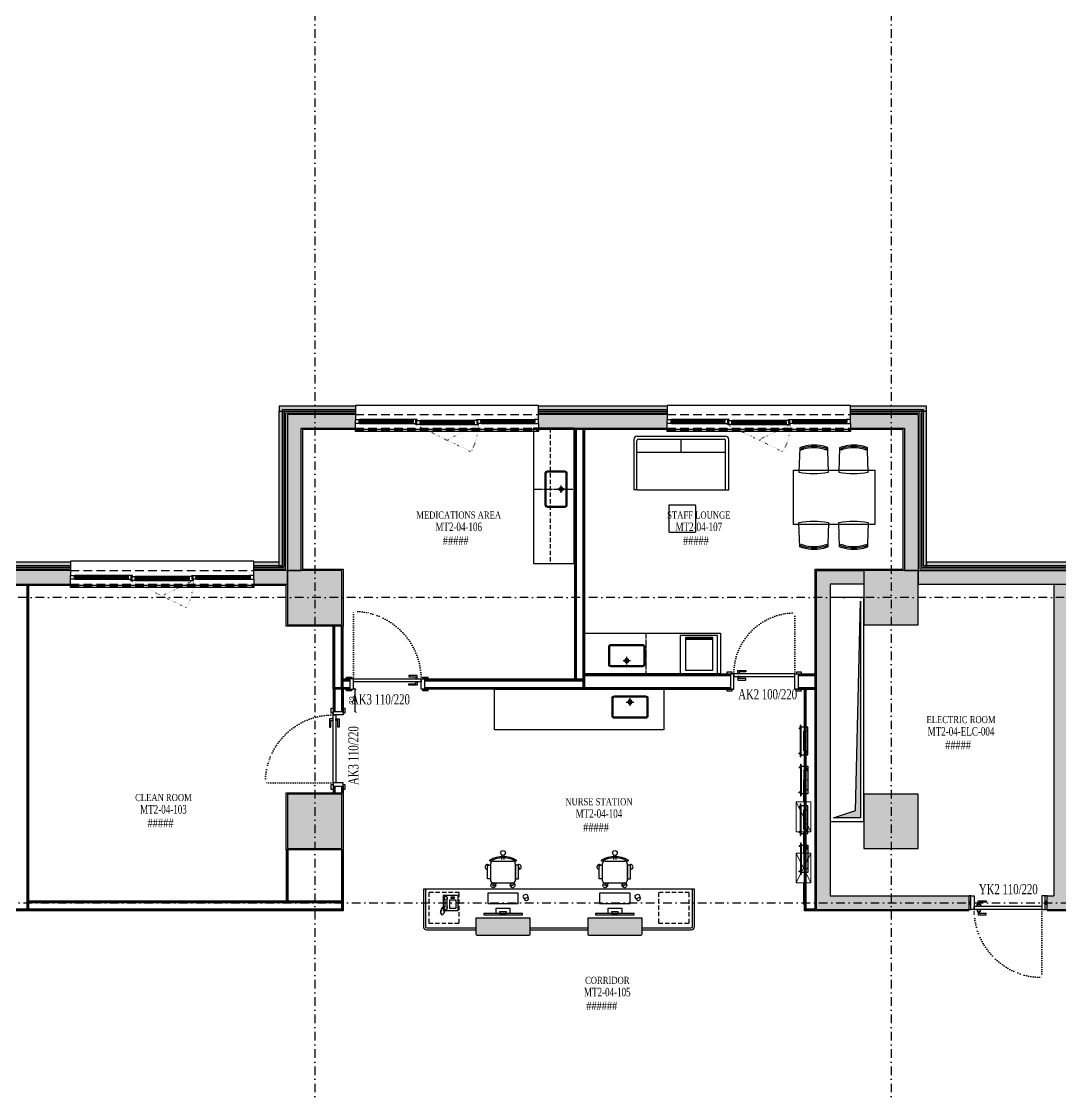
# Model space of a CAD drawing. Header units: inches. Extents: x -772 to 6765, y -813 to 4093.
# Drawn here: x 2117 to 3650, y 970 to 2550 of the extents above; entities that cross this region are included whole.
import ezdxf
from ezdxf.enums import TextEntityAlignment as Align

# ---------------------------------------------------------------- set-up
doc = ezdxf.new("R2010")
doc.units = ezdxf.units.IN
doc.header["$MEASUREMENT"] = 0
doc.set_wipeout_variables(frame=1)
for name, pattern in [('ACAD_ISO07W100', [3, 0, -3]), ('CENTER2', [1.125, 0.75, -0.125, 0.125, -0.125]), ('DASHDOT', [25.4, 12.7, -6.35, 0, -6.35]), ('DOT', [0.25, 0, -0.25]), ('DOT2', [3.175, 0, -3.175]), ('HIDDEN', [9.525, 6.35, -3.175]), ('HIDDENX2', [19.05, 12.7, -6.35])]:
    doc.linetypes.add(name, pattern=pattern)
for name, color, linetype, lineweight in [('ANA ORTA', 5, 'Continuous', 30), ('CO_DOT', 254, 'DOT', 9), ('MED-GAZ', 180, 'Continuous', 0)]:
    doc.layers.add(name, color=color, linetype=linetype, lineweight=lineweight)
for name, color, linetype in [('EKSEN', 9, 'CENTER2'), ('FHM_BETOPAN', 61, 'Continuous'), ('FHM_BEYAZ ALÇIPAN', 7, 'Continuous'), ('FHM_BORDO ALÇIPAN', 190, 'Continuous'), ('FHM_KIRMIZI ALÇIPAN', 1, 'Continuous'), ('FHM_PROFİL ÖLÇÜSÜ', 201, 'Continuous'), ('FHM_WAL_Siva', 30, 'Continuous'), ('FHM_YEŞİL ALÇIPAN', 3, 'Continuous'), ('H_FAC_Cam', 153, 'Continuous'), ('H_FAC_Pvc', 145, 'Continuous'), ('H_FUR_Tefris_Hareketli', 213, 'Continuous'), ('H_FUR_Tefris_Sabit', 60, 'Continuous'), ('H_GAP_Cam', 153, 'Continuous'), ('H_GAP_Denizlik', 81, 'Continuous'), ('H_GAP_Kapi_', 120, 'Continuous'), ('H_GAP_KapiIzdusum', 8, 'DOT2'), ('H_GAP_PozKapi', 9, 'Continuous'), ('H_GAP_WipeoutKapi', 255, 'DOT2'), ('H_GAP_WipeoutPencere', 255, 'DOT2'), ('H_GEN_Greyscale1', 251, 'Continuous'), ('H_GEN_Greyscale2', 252, 'Continuous'), ('H_GEN_IzGenel', 72, 'HIDDENX2'), ('H_GEN_Pafta', 7, 'Continuous'), ('H_GEN_YalitimIsi', 32, 'BATTING'), ('H_ROM_MahalEng', 61, 'Continuous'), ('H_ROM_MahalNumarasi', 61, 'Continuous'), ('H_STR_Aks', 250, 'DASHDOT'), ('H_STR_Betonarme', 4, 'Continuous'), ('H_STR_BetonarmeIz', 135, 'HIDDENX2'), ('H_STR_BetonarmeTarama', 251, 'Continuous'), ('H_STR_DosemeGorunus', 98, 'Continuous'), ('H_STR_SaftNotasyon', 8, 'Continuous'), ('H_WAL_DuvarBlok', 234, 'Continuous'), ('H_WAL_DuvarTaramasi', 252, 'Continuous'), ('H_WAL_Siva', 230, 'Continuous')]:
    doc.layers.add(name, color=color, linetype=linetype)
doc.layers.add('H_GEN_Tarama', color=7, linetype='Continuous', true_color=0x224444)
doc.styles.add('Arial_9', font='arial.ttf', dxfattribs={"height": 8})
doc.styles.add('HG', font='times.ttf')
doc.styles.add('HG_POZ', font='times.ttf')
doc.styles.add('XR_IZM_MH_PLN_04_ROM$0$HG', font='times.ttf')
doc.linetypes.add('BATTING', pattern='A,0.00254,-2.54,[134,ltypeshp.shx,S=2.54,R=0,X=-2.54,Y=0],-5.08,[134,ltypeshp.shx,S=2.54,R=180,X=2.54,Y=0],-2.54', length=10.16254)
doc.dimstyles.new('Ölçü Detay', dxfattribs={"dimtxt": 8, "dimasz": 2.5, "dimexe": 1.25, "dimexo": 0.625, "dimtad": 1, "dimdec": 1, "dimrnd": 0.5, "dimtxsty": 'Arial_9', "dimblk": 'OBLIQUE', "dimcen": 2.5, "dimse1": 1, "dimse2": 1, "dimadec": 0, "dimazin": 0, "dimtfac": 1, "dimtdec": 1, "dimtmove": 1, "dimatfit": 3, "dimldrblk": 'OBLIQUE', "dimfxl": 1, "dimarcsym": 0})

# ---------------------------------------------------------------- blocks, each defined once
blk = doc.blocks.new('Alucobond Kaplama')
at = {"layer": 'H_GEN_Tarama'}
h = blk.add_hatch(color=256, dxfattribs=at)
h.dxf.hatch_style = 1
h.paths.add_polyline_path([(0, 7.5), (0, 0), (-57.5, 0), (-57.5, 7.5)])
at = {"layer": 'H_GEN_Greyscale1'}
blk.add_lwpolyline([(0, 7.5), (0, 0), (-57.5, 0), (-57.5, 7.5)], close=True, dxfattribs=at)
blk = doc.blocks.new('*U5')
at = {"layer": 'H_GEN_Tarama'}
h = blk.add_hatch(color=256, dxfattribs=at)
h.dxf.hatch_style = 1
h.paths.add_polyline_path([(16.2, 7.5), (16.2, 0), (-736.3, 0), (-736.3, 7.5)])
at = {"layer": 'H_GEN_Greyscale1'}
blk.add_lwpolyline([(16.2, 7.5), (16.2, 0), (-736.3, 0), (-736.3, 7.5)], close=True, dxfattribs=at)
blk = doc.blocks.new('*U4')
at = {"layer": 'H_GEN_Tarama'}
h = blk.add_hatch(color=256, dxfattribs=at)
h.dxf.hatch_style = 1
h.paths.add_polyline_path([(322.5, 7.5), (322.5, 0), (-632.5, 0), (-632.5, 7.5)])
at = {"layer": 'H_GEN_Greyscale1'}
blk.add_lwpolyline([(322.5, 7.5), (322.5, 0), (-632.5, 0), (-632.5, 7.5)], close=True, dxfattribs=at)
blk = doc.blocks.new('*U9')
at = {"layer": 'H_GEN_Tarama'}
h = blk.add_hatch(color=256, dxfattribs=at)
h.dxf.hatch_style = 1
h.paths.add_polyline_path([(8.8, 7.5), (8.8, 0), (-743.8, 0), (-743.8, 7.5)])
at = {"layer": 'H_GEN_Greyscale1'}
blk.add_lwpolyline([(8.8, 7.5), (8.8, 0), (-743.8, 0), (-743.8, 7.5)], close=True, dxfattribs=at)
blk = doc.blocks.new('PvcPencere_335x200')
at = {"ltscale": 30}
blk.add_wipeout([(0, 23.6), (270, 23.6), (270, -15.3), (0, -15.3)], dxfattribs=at).dxf.layer = 'H_GAP_WipeoutPencere'
at = {"layer": 'H_FAC_Cam'}
for p, q in [((5.3, 1.7), (85.1, 1.7)), ((5.3, 1.7), (5.3, 0.6)), ((5.3, 0.6), (85.1, 0.6)), ((94.9, 0), (175.1, 0)), ((94.9, 0), (94.9, -1.1)), ((175.1, 0), (175.1, -1.1)), ((264.7, 1.7), (184.9, 1.7)), ((264.7, 0.6), (184.9, 0.6)), ((264.7, 1.7), (264.7, 0.6)), ((5.3, -0.6), (85.1, -0.6)), ((5.3, -0.6), (5.3, -1.7)), ((5.3, -1.7), (85.1, -1.7)), ((94.9, -1.1), (175.1, -1.1)), ((94.9, -2.2), (175.1, -2.3)), ((94.9, -2.2), (94.9, -3.3)), ((94.9, -3.3), (175.1, -3.4)), ((175.1, -2.3), (175.1, -3.4)), ((264.7, -0.6), (184.9, -0.6)), ((264.7, -1.7), (184.9, -1.7)), ((264.7, -0.6), (264.7, -1.7))]:
    blk.add_line(p, q, dxfattribs=at)
at = {"layer": 'H_FAC_Pvc'}
for points in [[(0, 2.9), (6.3, 2.9), (6.9, 1.7), (5.3, 1.7), (5.3, -1.7), (6.9, -1.7), (6.3, -2.9), (0, -2.9)], [(5.3, -0.6), (6.6, -0.6), (6.6, 0.6), (5.3, 0.6)], [(84.1, 2.9), (83.6, 1.7), (85.1, 1.7), (85.1, -1.7), (83.6, -1.7), (84.4, -2.9), (89.4, -2.9), (89.4, -2.5), (89.4, 1.6), (91.3, 1.6), (91.3, 2.9)], [(83.9, -0.6), (85.1, -0.6), (85.1, 0.6), (83.9, 0.6)], [(90.6, 1.3), (95.9, 1.3), (96.4, 0), (94.9, 0), (94.9, -3.3), (96.4, -3.3), (95.6, -4.6), (88.6, -4.6), (88.6, -3.2), (90.6, -3.2)], [(179.4, 1.3), (174.1, 1.3), (173.6, 0), (175.1, 0), (175.1, -3.4), (173.6, -3.4), (174.4, -4.6), (181.4, -4.6), (181.4, -3.2), (179.4, -3.2)], [(185.9, 2.9), (186.4, 1.7), (184.9, 1.7), (184.9, -1.7), (186.4, -1.7), (185.6, -2.9), (180.6, -2.9), (180.6, -2.5), (180.6, 1.6), (178.7, 1.6), (178.7, 2.9)], [(186.1, -0.6), (184.9, -0.6), (184.9, 0.6), (186.1, 0.6)], [(270, 2.9), (263.7, 2.9), (263.1, 1.7), (264.7, 1.7), (264.7, -1.7), (263.1, -1.7), (263.7, -2.9), (270, -2.9)], [(264.7, -0.6), (263.4, -0.6), (263.4, 0.6), (264.7, 0.6)], [(94.9, -2.2), (96.1, -2.2), (96.1, -1.1), (94.9, -1.1)], [(175.1, -2.3), (173.9, -2.3), (173.9, -1.1), (175.1, -1.1)]]:
    blk.add_lwpolyline(points, close=True, dxfattribs=at)
at = {"layer": 'H_GAP_Denizlik'}
for points in [[(270, 2.9), (270, 23.6), (0, 23.6), (0, 2.9)], [(270, -2.9), (270, -15), (0, -15), (0, -2.9)]]:
    blk.add_lwpolyline(points, dxfattribs=at)
at = {"layer": 'H_GEN_Greyscale2'}
for p, q in [((84.1, 2.9), (6.3, 2.9)), ((174.1, 1.3), (95.9, 1.3)), ((185.9, 2.9), (263.7, 2.9)), ((6.3, -2.9), (84.4, -2.9)), ((95.6, -4.6), (174.4, -4.6)), ((185.6, -2.9), (263.7, -2.9))]:
    blk.add_line(p, q, dxfattribs=at)
at = {"layer": 'H_GEN_Greyscale2', "linetype": 'ACAD_ISO07W100', "ltscale": 0.5}
for p, q in [((88.6, -4.6), (170.3, -44.8)), ((181.4, -4.6), (135, -27.4))]:
    blk.add_line(p, q, dxfattribs=at)
blk.add_arc((105.7, -5.3), 75.8, 328.575, 0.524, dxfattribs=at)
at = {"layer": 'H_GEN_IzGenel'}
blk.add_line((0, -12.5), (270, -12.5), dxfattribs=at)
at = {"layer": 'H_STR_BetonarmeIz'}
for p, q in [((0, 10), (270, 10)), ((0, -10), (270, -10))]:
    blk.add_line(p, q, dxfattribs=at)
blk = doc.blocks.new('*U8')
at = {"layer": 'H_GEN_Tarama'}
h = blk.add_hatch(color=256, dxfattribs=at)
h.dxf.hatch_style = 1
h.paths.add_polyline_path([(0, 7.5), (0, 0), (-230, 0), (-230, 7.5)])
at = {"layer": 'H_GEN_Greyscale1'}
blk.add_lwpolyline([(0, 7.5), (0, 0), (-230, 0), (-230, 7.5)], close=True, dxfattribs=at)
blk = doc.blocks.new('rtrrtrt')
at = {"layer": 'ANA ORTA'}
for p, q in [((15573, 2930), (15980, 2930)), ((15573, 2831), (15573, 2930)), ((15631, 2870), (15631, 2926)), ((15633, 2928), (15919, 2928)), ((15633, 2868), (15919, 2868)), ((15921, 2870), (15921, 2926)), ((15980, 2930), (15980, 2831)), ((15541, 2822), (15541, 2827)), ((15541, 2827), (16011, 2827)), ((15541, 2822), (16011, 2822)), ((15559, 2831), (15994, 2831)), ((15559, 2829), (15559, 2831)), ((15559, 2829), (15994, 2829)), ((15586, 2812), (15586, 2802)), ((15586, 2812), (15591, 2812)), ((15586, 2802), (15596, 2802)), ((15591, 2822), (15591, 2812)), ((15596, 2822), (15596, 2802)), ((15956, 2822), (15956, 2802)), ((15966, 2802), (15956, 2802)), ((15961, 2822), (15961, 2812)), ((15966, 2812), (15961, 2812)), ((15966, 2812), (15966, 2802)), ((15994, 2831), (15994, 2829)), ((16011, 2827), (16011, 2822))]:
    blk.add_line(p, q, dxfattribs=at)
for centre, radius in [((15608, 2910), 11.5), ((15636, 2923), 2), ((15636, 2923), 2), ((15636, 2873), 2), ((15636, 2873), 2), ((15776, 2923), 2), ((15776, 2873), 2), ((15916, 2923), 2), ((15916, 2923), 2), ((15916, 2873), 2), ((15916, 2873), 2)]:
    blk.add_circle(centre, radius, dxfattribs=at)
for centre, start, end in [((15633, 2926), 90, 180), ((15633, 2870), 180, 270), ((15919, 2926), 0, 90), ((15919, 2870), 270, 0)]:
    blk.add_arc(centre, 2, start, end, dxfattribs=at)
at = {"layer": 'EKSEN'}
for p, q in [((15622, 2910), (15595, 2910)), ((15608, 2924), (15608, 2897))]:
    blk.add_line(p, q, dxfattribs=at)
blk = doc.blocks.new('*U33')
at = {"ltscale": 20}
blk.add_wipeout([(0, 3.5), (110, 3.5), (110, -18.5), (0, -18.5)], dxfattribs=at).dxf.layer = 'H_GAP_WipeoutKapi'
for points in [[(-5, 0), (-5, 2.5), (2.5, 2.5), (2.5, 0)], [(0, -15), (5, -15), (5, 0), (0, 0)], [(5, 0), (105, 0), (105, -4), (5, -4)], [(99, 0), (99, 5), (87, 5), (87, 3), (97, 3), (97, 0)], [(110, -15), (105, -15), (105, 0), (110, 0)], [(107.5, 0), (107.5, 2.5), (115, 2.5), (115, 0)], [(-5, -17.5), (-5, -15), (2.5, -15), (2.5, -17.5)], [(99, -4), (99, -9), (87, -9), (87, -7), (97, -7), (97, -4)], [(107.5, -17.5), (107.5, -15), (115, -15), (115, -17.5)]]:
    blk.add_lwpolyline(points, close=True)
at = {"layer": 'H_GAP_KapiIzdusum', "linetype": 'DOT2'}
blk.add_line((5, 0), (5, 100), dxfattribs=at)
blk.add_arc((5, 0), 100, 0, 90, dxfattribs=at)
at = {"layer": 'H_GAP_PozKapi', "style": 'HG_POZ'}
blk.add_attdef('K-O', text='', height=15, dxfattribs=at).set_placement((45, 15), align=Align.MIDDLE_CENTER)
at = {"layer": 'H_GAP_PozKapi', "style": 'HG_POZ', "width": 0.7}
blk.add_attdef('KAPIPOZ', text='', height=15, dxfattribs=at).set_placement((45, -30), align=Align.MIDDLE)
blk = doc.blocks.new('*U30')
at = {"ltscale": 20}
blk.add_wipeout([(0, 3.5), (100, 3.5), (100, -26), (0, -26)], dxfattribs=at).dxf.layer = 'H_GAP_WipeoutKapi'
for points in [[(-5, 0), (-5, 2.5), (2.5, 2.5), (2.5, 0)], [(0, -22.5), (5, -22.5), (5, 0), (0, 0)], [(5, 0), (95, 0), (95, -4), (5, -4)], [(89, 0), (89, 5), (77, 5), (77, 3), (87, 3), (87, 0)], [(100, -22.5), (95, -22.5), (95, 0), (100, 0)], [(97.5, 0), (97.5, 2.5), (105, 2.5), (105, 0)], [(89, -4), (89, -9), (77, -9), (77, -7), (87, -7), (87, -4)], [(-5, -25), (-5, -22.5), (2.5, -22.5), (2.5, -25)], [(97.5, -25), (97.5, -22.5), (105, -22.5), (105, -25)]]:
    blk.add_lwpolyline(points, close=True)
at = {"layer": 'H_GAP_KapiIzdusum', "linetype": 'DOT2'}
blk.add_line((5, 0), (5, 90), dxfattribs=at)
blk.add_arc((5, 0), 90, 0, 90, dxfattribs=at)
at = {"layer": 'H_GAP_PozKapi', "style": 'HG_POZ'}
blk.add_attdef('K-O', text='', height=15, dxfattribs=at).set_placement((45, 15), align=Align.MIDDLE_CENTER)
at = {"layer": 'H_GAP_PozKapi', "style": 'HG_POZ', "width": 0.7}
blk.add_attdef('KAPIPOZ', text='', height=15, dxfattribs=at).set_placement((45, -30), align=Align.MIDDLE)
blk = doc.blocks.new('*U39')
at = {"ltscale": 20}
blk.add_wipeout([(0, 3.5), (115, 3.5), (115, -23.5), (0, -23.5)], dxfattribs=at).dxf.layer = 'H_GAP_WipeoutKapi'
for points in [[(2.5, 0), (0, 0)], [(115, 0), (112.5, 0)], [(0, -20), (2.5, -20)], [(112.5, -20), (115, -20)]]:
    blk.add_lwpolyline(points)
for points in [[(2.5, -20), (7.5, -20), (7.5, 0), (2.5, 0)], [(7.5, 0), (107.5, 0), (107.5, -5), (7.5, -5)], [(101.5, 3), (101.5, 8), (89.5, 8), (89.5, 6), (99.5, 6), (99.5, 3)], [(98, 0), (103, 0), (103, 3), (98, 3)], [(112.5, -20), (107.5, -20), (107.5, 0), (112.5, 0)], [(0.2, -12), (2.3, -12), (2.3, -8), (0.2, -8)], [(101.5, -8), (101.5, -13), (89.5, -13), (89.5, -11), (99.5, -11), (99.5, -8)], [(98, -5), (103, -5), (103, -8), (98, -8)], [(112.7, -12), (114.8, -12), (114.8, -8), (112.7, -8)]]:
    blk.add_lwpolyline(points, close=True)
at = {"layer": 'H_GAP_KapiIzdusum', "linetype": 'DOT2'}
blk.add_line((7.5, 0), (7.5, 100), dxfattribs=at)
blk.add_arc((7.9, 0.4), 99.6, 359.7628, 90.2372, dxfattribs=at)
at = {"layer": 'H_WAL_DuvarBlok'}
for points in [[(0, 0), (0, -20)], [(115, 0), (115, -20)]]:
    blk.add_lwpolyline(points, dxfattribs=at)
at = {"layer": 'H_GAP_PozKapi', "color": 1, "style": 'HG_POZ'}
blk.add_attdef('K-O', text='', height=15, dxfattribs=at).set_placement((57.5, 15), align=Align.MIDDLE_CENTER)
at = {"layer": 'H_GAP_PozKapi', "color": 1, "style": 'HG_POZ', "width": 0.7}
blk.add_attdef('KAPIPOZ', text='', height=15, dxfattribs=at).set_placement((57.5, -30), align=Align.MIDDLE)
blk = doc.blocks.new('COR_BUZDOLABI_DOT')
at = {"layer": 'H_FUR_Tefris_Hareketli', "ltscale": 0.1}
for points in [[(-28, 0), (-28, 55), (28, 55), (28, 0), (-28, 0)], [(-23, 8), (-23, 48), (25, 48), (25, 8), (-23, 8)], [(23.2, 48), (23.2, 48), (23.2, 8)]]:
    blk.add_lwpolyline(points, dxfattribs=at)
blk.add_lwpolyline([(-23, 8), (-23, 48), (22.2, 48), (22.2, 8)], close=True, dxfattribs=at)
blk = doc.blocks.new('*U89')
at = {"color": 0}
for p, q in [((-14.6, 32.4), (14.6, 32.4)), ((-18.1, 3.5), (-18.1, 28.9)), ((18.1, 28.9), (18.1, 3.5)), ((14.6, 0), (-14.6, 0))]:
    blk.add_line(p, q, dxfattribs=at)
blk.add_lwpolyline([(18.1, 32.5, 0.263158), (-18.1, 32.5, -1), (-19.1, 34.4, -0.263158), (19.1, 34.4, -1), (18.1, 32.5)], format="xyb", dxfattribs=at)
for points in [[(-1.7, 34.8), (-1.7, 40.5)], [(1.7, 34.8), (1.7, 40.5)], [(-23.1, 24), (-23.6, 22.4)], [(-23.1, 22.2), (-23.6, 22.4)], [(-17.9, 24), (-18.6, 24.2)], [(-18.3, 20.5), (-18.6, 20.6)], [(18.3, 24.1), (18.6, 24.2)], [(18.3, 20.5), (18.6, 20.6)], [(24.1, 22.4), (23, 24.4)], [(23, 22.1), (24.1, 22.4)], [(10.1, 0), (12.6, -4.3)], [(13.9, 0), (15.5, -2.4)], [(-13.6, 0), (-15.5, -2.4)], [(-15.5, -2.4), (-13.1, -4.3)], [(-10.1, 0), (-13.1, -4.3)], [(12.6, -4.3), (15.5, -2.4)]]:
    blk.add_lwpolyline(points, dxfattribs=at)
for points in [[(-22.6, 26.3), (-19.1, 26.3, -0.414214), (-18.6, 25.8), (-18.6, 6.6, -0.414214), (-19.1, 6.1), (-22.6, 6.1, -0.414214), (-23.1, 6.6), (-23.1, 25.8, -0.414214)], [(22.5, 26.3), (19.1, 26.3, 0.414214), (18.6, 25.8), (18.6, 6.6, 0.414214), (19.1, 6.1), (22.5, 6.1, 0.414214), (23, 6.6), (23, 25.8, 0.414214)]]:
    blk.add_lwpolyline(points, format="xyb", close=True, dxfattribs=at)
for centre in [(0, 44.4), (-14.3, -3.3), (14.1, -3.3)]:
    blk.add_circle(centre, 3.5, dxfattribs=at)
for centre, start, end in [((-14.6, 28.9), 90.001, 180.001), ((14.6, 28.9), 0.001, 90.001), ((-23.1, 23.8), 45.0883, 270.8739), ((23.3, 23.8), 265.0765, 134.9303), ((-14.6, 3.5), 180.001, 270.001), ((14.6, 3.5), 270.001, 0.001)]:
    blk.add_arc(centre, 3.5, start, end, dxfattribs=at)
blk = doc.blocks.new('*U92')
at = {"color": 0}
for p, q in [((-65.5, 0, 26.2), (-65.5, 72.2, 26.2)), ((-65, 79, 25.3), (65, 79, 2.3)), ((-63.2, 74.5, 23.7), (63.2, 74.5, -0.3)), ((70, 0), (70, 74)), ((-65.5, 55.4, 26.2), (65.5, 55.4, 24.7)), ((-65.5, 0), (-70, 0)), ((-65.5, 0), (65.5, 0)), ((65.5, 0), (70, 0))]:
    blk.add_line(p, q, dxfattribs=at)
at = {"color": 0, "ltscale": 4}
blk.add_line((0, 55.4, 25.4), (0, 74.5, 11.7), dxfattribs=at)
at = {"color": 0, "elevation": 26.2}
blk.add_lwpolyline([(-65, 79, 0.414214), (-70, 74), (-70, 0)], format="xyb", dxfattribs=at)
at = {"color": 0}
blk.add_lwpolyline([(65.5, 0), (65.5, 72.2, 0.414214), (63.2, 74.5)], format="xyb", dxfattribs=at)
for centre, radius, start, end in [((-63.2, 72.2, 24.6), 2.3, 90, 180), ((65, 74, -1.6), 5.05, 0.5198, 89.7847)]:
    blk.add_arc(centre, radius, start, end, dxfattribs=at)
blk = doc.blocks.new('*U98')
blk.add_lwpolyline([(0, 0), (80, 0), (80, -120), (0, -120)], close=True)
blk = doc.blocks.new('*U99')
at = {"color": 0}
blk.add_lwpolyline([(-3.9, 41.8, 0.068706), (-3.9, 41.8, 0.084722), (-20.4, 38), (-21.8, 2.7, 0.347264), (-21.5, 2.1, 0.098507), (21.5, 2.1, 0.394263), (21.9, 2.7), (20.8, 33.8), (20.7, 37.9, 0.230121), (20.4, 38.5, 0.102868), (-3.9, 41.8, 0.069002)], format="xyb", close=True, dxfattribs=at)
for points in [[(18.8, 34.8), (18.7, 37, 0.098412), (-3.8, 39.9, 0.078158), (-18.4, 36.7), (-18.5, 34.5)], [(18.8, 34.8, 0.101838), (-3.7, 37.9, 0.082967), (-18.5, 34.5, 0.078211)]]:
    blk.add_lwpolyline(points, format="xyb", dxfattribs=at)
blk = doc.blocks.new('TFR_Bilgisayar')
at = {"color": 0}
for p, q in [((30.2, 2.7), (33.6, 1.4)), ((36.7, 6.1), (31.2, 8.4))]:
    blk.add_line(p, q, dxfattribs=at)
for points in [[(28.5, 30), (-28.5, 30), (-28.5, 32), (28.5, 32)], [(10, 30), (-10, 30), (-10, 22), (10, 22)], [(5, 27.6), (-5, 27.6), (-5, 30), (5, 30)], [(22.5, 0), (-22.5, 0), (-22.5, 15), (22.5, 15)]]:
    blk.add_lwpolyline(points, close=True, dxfattribs=at)
for points in [[(30.2, 2.7), (29.6, 3.7, -0.284079), (29.6, 5.8), (32.3, 10, -0.366629), (34.8, 10.7), (36.2, 10.1)], [(33.6, 1.4), (34.7, 1.7, 0.284079), (36.1, 3.2), (37.1, 8, 0.319814), (36.2, 10.1, 0.319814)]]:
    blk.add_lwpolyline(points, format="xyb", dxfattribs=at)
blk.add_lwpolyline([(31.2, 8.4), (31, 7.9)], dxfattribs=at)
blk = doc.blocks.new('KesonBanko')
at = {"linetype": 'HIDDEN'}
blk.add_lwpolyline([(0, 0), (45, 0), (45, 45), (0, 45)], close=True, dxfattribs=at)
blk = doc.blocks.new('*U96')
h = blk.add_hatch(color=0)
h.dxf.hatch_style = 1
edge = h.paths.add_edge_path()
edge.add_line((-122.5, 43), (-42.5, 43))
edge.add_line((-42.5, 43), (-42.5, 66))
edge.add_arc((-44.5, 66), 2, 0, 90)
edge.add_line((-44.5, 68), (-120.5, 68))
edge.add_arc((-120.5, 66), 2, 90, 180)
edge.add_line((-122.5, 66), (-122.5, 43))
h = blk.add_hatch(color=0)
h.dxf.hatch_style = 1
edge = h.paths.add_edge_path()
edge.add_line((42.5, 43), (122.5, 43))
edge.add_line((122.5, 43), (122.5, 66))
edge.add_arc((120.5, 66), 2, 0, 90)
edge.add_line((120.5, 68), (44.5, 68))
edge.add_arc((44.5, 66), 2, 90, 180)
edge.add_line((42.5, 66), (42.5, 43))
at = {"color": 0}
for p, q in [((200, 0), (200, 55)), ((-200, 0), (200, 0))]:
    blk.add_line(p, q, dxfattribs=at)
for points in [[(-122.5, 43), (-42.5, 43), (-42.5, 66, 0.414214), (-44.5, 68), (-120.5, 68, 0.414214), (-122.5, 66)], [(42.5, 43), (122.5, 43), (122.5, 66, 0.414214), (120.5, 68), (44.5, 68, 0.414214), (42.5, 66)]]:
    blk.add_lwpolyline(points, format="xyb", close=True, dxfattribs=at)
for points in [[(-200, 55), (-200, 0)], [(-197, 55), (-197, 0)], [(-122.5, 60), (-195, 60)], [(-122.5, 57), (-195, 57)], [(42.5, 60), (-42.5, 60)], [(42.5, 57), (-42.5, 57)], [(195, 60), (122.5, 60)], [(195, 57), (122.5, 57)], [(197, 0), (197, 55)]]:
    blk.add_lwpolyline(points, dxfattribs=at)
for centre, radius, start, end in [((-195, 55), 5, 90, 180), ((-195, 55), 2, 90, 180), ((195, 55), 5, 0, 90), ((195, 55), 2, 0, 90)]:
    blk.add_arc(centre, radius, start, end, dxfattribs=at)
at = {"layer": 'H_FUR_Tefris_Hareketli'}
for p in [(-192, 5), (147, 5)]:
    blk.add_blockref('KesonBanko', p, dxfattribs=at)
at = {"layer": 'H_FUR_Tefris_Hareketli', "xscale": -1}
for p in [(-82.5, 6), (82.5, 6)]:
    blk.add_blockref('TFR_Bilgisayar', p, dxfattribs=at)
blk = doc.blocks.new('*U102')
at = {"color": 0}
for p, q in [((19, 0), (-19, 0)), ((-20, -1), (-20, -39)), ((20, -39), (20, -1)), ((-19, -40), (19, -40))]:
    blk.add_line(p, q, dxfattribs=at)
for centre, start, end in [((-19, -1), 90, 180), ((19, -1), 0, 90), ((-19, -39), 180, 270), ((19, -39), 270, 0)]:
    blk.add_arc(centre, 1, start, end, dxfattribs=at)
blk = doc.blocks.new('TELEFON')
at = {"layer": 'H_FUR_Tefris_Hareketli'}
for p, q in [((9275.8, 10615.2), (9275.8, 10593.2)), ((9298, 10615.2), (9275.8, 10615.2)), ((9278.3, 10611), (9278.3, 10597.4)), ((9281, 10611), (9281, 10597.4)), ((9285, 10608.5), (9285, 10596.6)), ((9295.2, 10608.5), (9285, 10608.5)), ((9292.6, 10612.7), (9287.1, 10612.7)), ((9287.1, 10612.7), (9287.1, 10611.5)), ((9287.1, 10611.5), (9292.6, 10611.5)), ((9287.5, 10606.4), (9287.5, 10606.4)), ((9287.5, 10603.8), (9287.5, 10603.8)), ((9290.1, 10606.4), (9290.1, 10606.4)), ((9290.1, 10603.8), (9290.1, 10603.8)), ((9292.6, 10611.5), (9292.6, 10612.7)), ((9292.6, 10606.4), (9292.6, 10606.4)), ((9292.6, 10603.8), (9292.6, 10603.8)), ((9295.2, 10596.6), (9295.2, 10608.5)), ((9298, 10593.2), (9298, 10615.2)), ((9272.8, 10592.7), (9271.2, 10592.2)), ((9272.8, 10591.6), (9271.2, 10591.1)), ((9272.8, 10590.6), (9271.2, 10590)), ((9272.8, 10589.5), (9271.2, 10588.9)), ((9273.3, 10593.8), (9271.7, 10593.3)), ((9273.3, 10588.4), (9271.7, 10587.8)), ((9273.9, 10594.9), (9272.3, 10594.4)), ((9273.9, 10587.3), (9272.3, 10586.8)), ((9274.4, 10596), (9272.8, 10595.4)), ((9275, 10597.1), (9273.3, 10596.5)), ((9275.5, 10598.2), (9273.9, 10597.6)), ((9276.6, 10587.8), (9275, 10587.3)), ((9277.1, 10588.9), (9275.5, 10588.4)), ((9275.8, 10593.2), (9298, 10593.2)), ((9277.7, 10590), (9276.1, 10589.5)), ((9278.2, 10591.1), (9276.6, 10590.6)), ((9278.7, 10594.7), (9277.7, 10591.6)), ((9285, 10596.6), (9295.2, 10596.6)), ((9287.5, 10601.3), (9287.5, 10601.3)), ((9287.5, 10598.7), (9287.5, 10598.7)), ((9290.1, 10601.3), (9290.1, 10601.3)), ((9290.1, 10598.7), (9290.1, 10598.7)), ((9292.6, 10601.3), (9292.6, 10601.3)), ((9292.6, 10598.7), (9292.6, 10598.7)), ((9275.2, 10586.5), (9273.5, 10586))]:
    blk.add_line(p, q, dxfattribs=at)
for centre, start, end in [((9279.6, 10611), 298.4915, 241.5085), ((9279.6, 10597.4), 118.4915, 61.5085)]:
    blk.add_arc(centre, 2.85, start, end, dxfattribs=at)
blk = doc.blocks.new('*U108')
at = {"color": 0}
blk.add_lwpolyline([(0, 0), (0, -60), (250, -60), (250, 0)], close=True, dxfattribs=at)
for points in [[(27, -43), (73, -43, 0.414214), (76.5, -39.5), (76.5, -13.5, 0.414214), (73, -10), (27, -10, 0.414214), (23.5, -13.5), (23.5, -39.5, 0.414214)], [(27, -41.5), (73, -41.5, 0.414214), (75, -39.5), (75, -13.5, 0.414214), (73, -11.5), (27, -11.5, 0.414214), (25, -13.5), (25, -39.5, 0.414214)]]:
    blk.add_lwpolyline(points, format="xyb", close=True)
at = {"linetype": 'HIDDEN', "ltscale": 0.1}
for points in [[(50, -13.5), (50, -24.5)], [(55.5, -19), (44.5, -19)]]:
    blk.add_lwpolyline(points, dxfattribs=at)
for radius in [3, 2]:
    blk.add_circle((50, -19), radius)
blk = doc.blocks.new('*U112')
at = {"color": 0, "linetype": 'HIDDEN', "ltscale": 0.2}
blk.add_line((90, -60), (90, 0), dxfattribs=at)
at = {"color": 0}
blk.add_lwpolyline([(0, 0), (0, -60), (200, -60), (200, 0)], close=True, dxfattribs=at)
for points in [[(38.7, -43.5), (84.7, -43.5, 0.414214), (88.2, -40), (88.2, -14, 0.414214), (84.7, -10.5), (38.7, -10.5, 0.414214), (35.2, -14), (35.2, -40, 0.414214)], [(38.7, -42), (84.7, -42, 0.414214), (86.7, -40), (86.7, -14, 0.414214), (84.7, -12), (38.7, -12, 0.414214), (36.7, -14), (36.7, -40, 0.414214)]]:
    blk.add_lwpolyline(points, format="xyb", close=True)
at = {"linetype": 'HIDDEN', "ltscale": 0.1}
for points in [[(61.7, -14), (61.7, -25)], [(67.2, -19.5), (56.2, -19.5)]]:
    blk.add_lwpolyline(points, dxfattribs=at)
for radius in [3, 2]:
    blk.add_circle((61.7, -19.5), radius)
blk = doc.blocks.new('*U113')
at = {"color": 0, "linetype": 'HIDDEN', "ltscale": 0.2}
blk.add_line((90, -60), (90, 0), dxfattribs=at)
at = {"color": 0}
blk.add_lwpolyline([(0, 0), (0, -60), (200, -60), (200, 0)], close=True, dxfattribs=at)
for points in [[(67.1, -43), (113.1, -43, 0.414214), (116.6, -39.5), (116.6, -13.5, 0.414214), (113.1, -10), (67.1, -10, 0.414214), (63.6, -13.5), (63.6, -39.5, 0.414214)], [(67.1, -41.5), (113.1, -41.5, 0.414214), (115.1, -39.5), (115.1, -13.5, 0.414214), (113.1, -11.5), (67.1, -11.5, 0.414214), (65.1, -13.5), (65.1, -39.5, 0.414214)]]:
    blk.add_lwpolyline(points, format="xyb", close=True)
at = {"linetype": 'HIDDEN', "ltscale": 0.1}
for points in [[(90.1, -13.5), (90.1, -24.5)], [(95.6, -19), (84.6, -19)]]:
    blk.add_lwpolyline(points, dxfattribs=at)
for radius in [3, 2]:
    blk.add_circle((90.1, -19), radius)
blk = doc.blocks.new('*U111')
at = {"color": 0, "linetype": 'HIDDEN'}
blk.add_lwpolyline([(0, -35), (200, -35), (200, 0), (0, 0)], close=True, dxfattribs=at)
blk = doc.blocks.new('Not_Mahal')
at = {"color": 0, "style": 'XR_IZM_MH_PLN_04_ROM$0$HG', "width": 0.7}
blk.add_attdef('NO', text='', height=18, dxfattribs=at).set_placement((0, 22.5), align=Align.MIDDLE_CENTER)
blk = doc.blocks.new('_OBLIQUE')
at = {"color": 0, "linetype": 'ByBlock', "lineweight": -2}
blk.add_line((-0.5, -0.5), (0.5, 0.5), dxfattribs=at)
blk = doc.blocks.new('*D249')
at = {"layer": 'Defpoints', "color": 0, "transparency": 16777216}
for p in [(2589.5, 1565), (2609.8, 1565), (2589.5, 1532)]:
    blk.add_point(p, dxfattribs=at)
at = {"layer": 'FHM_PROFİL ÖLÇÜSÜ', "color": 0, "lineweight": -2, "transparency": 16777216}
blk.add_line((2609.8, 1532), (2609.8, 1565), dxfattribs=at)
at = {"layer": 'FHM_PROFİL ÖLÇÜSÜ', "color": 0, "lineweight": -2, "transparency": 16777216, "xscale": 2.5, "yscale": 2.5, "zscale": 2.5}
for p, rotation in [((2609.8, 1565), 90), ((2609.8, 1532), 270)]:
    blk.add_blockref('_OBLIQUE', p, dxfattribs=dict(at, rotation=rotation))
at = {"layer": 'FHM_PROFİL ÖLÇÜSÜ', "color": 0, "transparency": 16777216, "insert": (2605.1, 1548.5), "char_height": 8, "attachment_point": 5, "rotation": 90, "style": 'Arial_9'}
blk.add_mtext('33', dxfattribs=at)

msp = doc.modelspace()

# ---------------------------------------------------------------- hatches: boundary and pattern name
at = {"layer": 'H_STR_BetonarmeTarama'}
h = msp.add_hatch(color=256, dxfattribs=at)
h.dxf.hatch_style = 1
h.paths.add_polyline_path([(2510, 1740), (2510, 1660), (2590, 1660), (2590, 1740)])
h = msp.add_hatch(color=256, dxfattribs=at)
h.dxf.hatch_style = 1
h.paths.add_polyline_path([(3360, 1740), (3360, 1660), (3440, 1660), (3440, 1740)])
h = msp.add_hatch(color=256, dxfattribs=at)
h.dxf.hatch_style = 1
h.paths.add_polyline_path([(2510, 1410), (2510, 1330), (2590, 1330), (2590, 1410)])
h = msp.add_hatch(color=256, dxfattribs=at)
h.dxf.hatch_style = 1
h.paths.add_polyline_path([(3360, 1410), (3360, 1330), (3440, 1330), (3440, 1410)])
at = {"layer": 'H_STR_SaftNotasyon'}
h = msp.add_hatch(color=256, dxfattribs=at)
h.dxf.hatch_style = 1
h.paths.add_polyline_path([(3355, 1695), (3355, 1375), (3315, 1375), (3347.337, 1386.135)])
at = {"layer": 'H_WAL_DuvarTaramasi'}
for points in [[(3440, 1970), (3440, 1740), (3420, 1740), (3420, 1950), (2530, 1950), (2530, 1740), (2510, 1740), (2510, 1970)], [(1740, 1720), (2510, 1720), (2510, 1740), (1740, 1740)], [(3640, 1720), (3640, 1260), (3310, 1260), (3310, 1720), (3360, 1720), (3360, 1740), (3290, 1740), (3290, 1240), (4230, 1240), (4230, 1260), (3910, 1260), (3910, 1453.5), (4230, 1453.5), (4230, 1473.5), (3910, 1473.5), (3910, 1720), (3890, 1720), (3890, 1260), (3660, 1260), (3660, 1720)], [(3440, 1720), (4210, 1720), (4210, 1740), (3440, 1740)]]:
    msp.add_hatch(color=253, dxfattribs=at).paths.add_polyline_path(points)

# ---------------------------------------------------------------- linework, layer by layer
at = {"layer": 'FHM_BETOPAN'}
msp.add_line((2933.5, 1706), (2936, 1706), dxfattribs=at)
for points in [[(2933.5, 1580), (2933.5, 1706)], [(2934.75, 1580), (2934.75, 1706)], [(2936, 1580), (2936, 1706)]]:
    msp.add_lwpolyline(points, dxfattribs=at)
at = {"layer": 'FHM_BEYAZ ALÇIPAN'}
for p, q in [((3143.5, 1587.5), (3288, 1587.5)), ((3143.5, 1586.25), (3288, 1586.25)), ((3143.5, 1585), (3288, 1585)), ((2948.5, 1567.5), (3288, 1567.5)), ((2948.5, 1566.25), (3288, 1566.25)), ((2948.5, 1565), (3288, 1565))]:
    msp.add_line(p, q, dxfattribs=at)
for points in [[(3288, 1238), (3272.5, 1238), (3272.5, 1565)], [(3288, 1239.25), (3273.75, 1239.25), (3273.75, 1565)], [(3288, 1240.5), (3275, 1240.5), (3275, 1565)], [(3288, 1467.5), (3288, 1513)], [(3288, 1351.5), (3288, 1397)], [(2589.5, 1328), (2589.5, 1240.5), (2128.515, 1240.5)], [(2592, 1328), (2592, 1238), (2128.515, 1238)], [(2590.75, 1328), (2590.75, 1239.25), (2128.515, 1239.25)], [(2508, 1328), (2508, 1253)], [(2509.25, 1328), (2509.25, 1253)], [(2510.5, 1328), (2510.5, 1253)], [(2128.5, 1253), (2589.5, 1253)], [(2128.5, 1251.75), (2589.5, 1251.75)], [(2128.5, 1250.5), (2589.5, 1250.5)], [(2128.515, 1238), (2128.496, 1240.5)]]:
    msp.add_lwpolyline(points, dxfattribs=at)
at = {"layer": 'FHM_BORDO ALÇIPAN'}
for points in [[(2933.5, 1706), (2933.5, 1948)], [(2934.75, 1706), (2934.75, 1948)], [(2936, 1706), (2936, 1948)]]:
    msp.add_lwpolyline(points, dxfattribs=at)
at = {"layer": 'FHM_KIRMIZI ALÇIPAN'}
for p, q in [((2577, 1567.5), (2946, 1567.5)), ((2577, 1566.25), (2946, 1566.25)), ((2592, 1580), (2946, 1580)), ((2592, 1578.75), (2946, 1578.75)), ((2592, 1577.5), (2946, 1577.5))]:
    msp.add_line(p, q, dxfattribs=at)
for points in [[(2946, 1565), (2946, 1948)], [(2947.25, 1565), (2947.25, 1948)], [(2948.5, 1565), (2948.5, 1948)], [(2126, 1240.5), (2126, 1718)], [(2127.25, 1240.5), (2127.25, 1718)], [(2128.5, 1240.5), (2128.5, 1718)], [(2948.5, 1565), (2577, 1565), (2577, 1658)], [(2578.25, 1567.5), (2578.25, 1658)], [(2579.5, 1567.5), (2579.5, 1658)], [(2589.5, 1567.5), (2589.5, 1658)], [(2590.75, 1567.5), (2590.75, 1658)], [(2592, 1567.5), (2592, 1658)], [(2128.5, 1240.5), (1722, 1240.5)], [(2128.506, 1239.25), (1722, 1239.25)], [(2128.515, 1238), (1722, 1238)]]:
    msp.add_lwpolyline(points, dxfattribs=at)
at = {"layer": 'FHM_WAL_Siva'}
msp.add_lwpolyline([(2508, 1412), (2592, 1412), (2592, 1328), (2508, 1328)], close=True, dxfattribs=at)
at = {"layer": 'FHM_YEŞİL ALÇIPAN'}
for p, q in [((2948.5, 1587.5), (3143.5, 1587.5)), ((2948.5, 1586.25), (3143.5, 1586.25)), ((2948.5, 1585), (3143.5, 1585)), ((3143.5, 1585), (3143.5, 1587.5))]:
    msp.add_line(p, q, dxfattribs=at)
at = {"layer": 'H_GEN_YalitimIsi', "ltscale": 0.1}
msp.add_lwpolyline([(3442.5, 1972.5), (3442.5, 1742.5), (4207.5, 1742.5), (4207.5, 3357.5), (1742.5, 3357.5), (1742.5, 1742.5), (2507.5, 1742.5), (2507.5, 1972.5)], close=True, dxfattribs=at)
at = {"layer": 'H_GEN_YalitimIsi', "linetype": 'Continuous'}
msp.add_lwpolyline([(3445, 1975), (3445, 1745), (4205, 1745), (4205, 3355), (1745, 3355), (1745, 1745), (2505, 1745), (2505, 1975)], close=True, dxfattribs=at)
at = {"layer": 'H_STR_Aks'}
msp.add_line((3400, 4043.005), (3400, -712.77), dxfattribs=at)
at = {"layer": 'H_STR_Betonarme'}
for points in [[(2510, 1740), (2510, 1660), (2590, 1660), (2590, 1740)], [(3360, 1740), (3360, 1660), (3440, 1660), (3440, 1740)], [(2510, 1410), (2510, 1330), (2590, 1330), (2590, 1410)], [(3360, 1410), (3360, 1330), (3440, 1330), (3440, 1410)]]:
    msp.add_lwpolyline(points, close=True, dxfattribs=at)
at = {"layer": 'H_STR_DosemeGorunus'}
msp.add_lwpolyline([(3360, 1700), (3310, 1700), (3310, 1370), (3360, 1370)], close=True, dxfattribs=at)
at = {"layer": 'H_STR_SaftNotasyon'}
msp.add_lwpolyline([(3355, 1695), (3355, 1375), (3315, 1375), (3347.337, 1386.135), (3355, 1695)], dxfattribs=at)
at = {"layer": 'H_WAL_DuvarBlok'}
for p, q in [((3440, 1970), (3440, 1720)), ((3290, 1240), (3290, 1740)), ((3290, 1740), (3360, 1740)), ((3360, 1740), (3360, 1720)), ((3360, 1720), (3310, 1720)), ((3310, 1720), (3310, 1260)), ((3640, 1720), (3640, 1260)), ((3310, 1260), (3640, 1260)), ((3290, 1240), (4490.047, 1239.988)), ((3290, 1240), (4490.047, 1240))]:
    msp.add_line(p, q, dxfattribs=at)
for points in [[(3440, 1970), (2510, 1970), (2510, 1740), (2530, 1740), (2530, 1950), (3420, 1950), (3420, 1740), (4210, 1740)], [(3440, 1720), (4210, 1720), (4210, 1740)]]:
    msp.add_lwpolyline(points, dxfattribs=at)
msp.add_lwpolyline([(1740, 1720), (2510, 1720), (2510, 1740), (1740, 1740)], close=True, dxfattribs=at)
at = {"layer": 'H_WAL_Siva', "linetype": 'Continuous'}
msp.add_lwpolyline([(3447.5, 1977.5), (3447.5, 1747.5), (4202.5, 1747.5), (4202.5, 3352.5), (1747.5, 3352.5), (1747.5, 1747.5), (2502.5, 1747.5), (2502.5, 1977.5)], close=True, dxfattribs=at)
at = {"layer": 'MED-GAZ', "extrusion": (8.11983e-12, -1.68205e-08, -1)}
for p, q in [((3270.667, 1430.345, -0.001), (3270.68, 1398.688, -0.001)), ((3270.712, 1279.143, -0.001), (3270.725, 1247.486, -0.001))]:
    msp.add_line(p, q, dxfattribs=at)
at = {"layer": 'MED-GAZ', "extrusion": (-5.01216e-12, 1.68205e-08, -1)}
for p, q in [((3281.489, 1354.746, -0.001), (3259.891, 1398.683, -0.001)), ((3270.709, 1323.086, -0.001), (3270.697, 1354.743, -0.001)), ((3281.522, 1279.146, -0.001), (3259.924, 1323.083, -0.001))]:
    msp.add_line(p, q, dxfattribs=at)
at = {"layer": 'MED-GAZ', "extrusion": (-8.11983e-12, 1.68205e-08, -1)}
msp.add_line((3259.941, 1279.137, -0.001), (3281.505, 1323.091, -0.001), dxfattribs=at)
at = {"layer": 'MED-GAZ', "extrusion": (-5.01216e-12, 1.68205e-08, -1), "elevation": 0.001}
for points in [[(-3259.891, 1398.683), (-3259.904, 1354.74), (-3281.489, 1354.746), (-3281.476, 1398.69)], [(-3259.924, 1323.083), (-3259.937, 1279.139), (-3281.522, 1279.146), (-3281.509, 1323.089)]]:
    msp.add_lwpolyline(points, close=True, dxfattribs=at)

# ---------------------------------------------------------------- block references
at = {"yscale": 0.1, "zscale": 0.1, "rotation": 270}
for p, xscale in [((2984.404, -89.043), -0.1), ((2984.404, 3008.49), 0.1), ((2984.404, -205.043), -0.1), ((2984.404, 2892.357), 0.1)]:
    msp.add_blockref('rtrrtrt', p, dxfattribs=dict(at, xscale=xscale))
at = {"layer": 'CO_DOT', "xscale": -1, "rotation": 270}
msp.add_blockref('COR_BUZDOLABI_DOT', (3088.984, 1616.001), dxfattribs=at)
at = {"layer": 'H_FUR_Tefris_Hareketli', "rotation": 90}
for name, p in [('*U98', (3255.94, 1807.982)), ('*U102', (3072.057, 1816.592))]:
    msp.add_blockref(name, p, dxfattribs=at)
at = {"layer": 'H_FUR_Tefris_Hareketli', "xscale": -1, "rotation": 180}
for p in [(3285.889, 1812.982), (3344.547, 1812.982)]:
    msp.add_blockref('*U99', p, dxfattribs=at)
at = {"layer": 'H_FUR_Tefris_Hareketli'}
for p in [(2827.746, 1278.963), (2992.746, 1278.963)]:
    msp.add_blockref('*U89', p, dxfattribs=at)
at = {"layer": 'H_FUR_Tefris_Sabit'}
for name, p, rotation in [('*U111', (2932.5, 1950.146), 270), ('*U96', (2910.246, 1270), 180)]:
    msp.add_blockref(name, p, dxfattribs=dict(at, rotation=rotation))
at = {"layer": 'H_FUR_Tefris_Sabit', "xscale": -1, "rotation": 180}
msp.add_blockref('*U112', (2948.5, 1587.5), dxfattribs=at)
at = {"layer": 'H_FUR_Tefris_Sabit', "xscale": -1}
msp.add_blockref('*U108', (3065, 1565), dxfattribs=at)
at = {"layer": 'H_GAP_Cam', "extrusion": (0, 0, -1), "zscale": -1}
for name, p in [('*U4', (-2820, 1975)), ('Alucobond Kaplama', (-2820, 1975)), ('*U5', (-1761.25, 1745)), ('*U9', (-3461.25, 1745))]:
    msp.add_blockref(name, p, dxfattribs=at)
at = {"layer": 'H_GAP_Cam', "rotation": 90}
msp.add_blockref('*U8', (2505, 1975), dxfattribs=at)
at = {"layer": 'H_GAP_Cam', "xscale": -1, "rotation": 270}
msp.add_blockref('*U8', (3445, 1975), dxfattribs=at)
at = {"layer": 'H_GEN_Pafta'}
msp.add_blockref('TELEFON', (-6536.319, -9354.597), dxfattribs=at)
at = {"layer": 'H_ROM_MahalNumarasi'}
ref = msp.add_blockref('Not_Mahal', (2762.345, 1804.505), dxfattribs=dict(at, xscale=0.7, yscale=0.7))
ref.add_attrib('ROOMNAME', 'MEDICATIONS AREA', dxfattribs={"layer": 'H_ROM_MahalEng', "height": 10.5, "style": 'HG', "width": 0.8}).set_placement((2762.345, 1821.83), align=Align.MIDDLE_CENTER)
ref.add_attrib('NO', 'MT2-04-106', dxfattribs={"layer": '0', "color": 0, "height": 12.6, "style": 'HG', "width": 0.7}).set_placement((2762.345, 1804.505), align=Align.MIDDLE_CENTER)
ref.add_attrib('ALAN', '#####', dxfattribs={"layer": '0', "color": 0, "height": 12.6, "style": 'HG', "width": 0.8}).set_placement((2777.045, 1784.205), align=Align.MIDDLE_RIGHT)
ref = msp.add_blockref('Not_Mahal', (3116.51, 1804.505), dxfattribs=dict(at, xscale=0.7, yscale=0.7))
ref.add_attrib('ROOMNAME', 'STAFF LOUNGE', dxfattribs={"layer": 'H_ROM_MahalEng', "height": 10.5, "style": 'HG', "width": 0.8}).set_placement((3116.51, 1821.83), align=Align.MIDDLE_CENTER)
ref.add_attrib('NO', 'MT2-04-107', dxfattribs={"layer": '0', "color": 0, "height": 12.6, "style": 'HG', "width": 0.7}).set_placement((3116.51, 1804.505), align=Align.MIDDLE_CENTER)
ref.add_attrib('ALAN', '#####', dxfattribs={"layer": '0', "color": 0, "height": 12.6, "style": 'HG', "width": 0.8}).set_placement((3131.21, 1784.205), align=Align.MIDDLE_RIGHT)
ref = msp.add_blockref('Not_Mahal', (3503.194, 1502.797), dxfattribs=dict(at, xscale=0.7, yscale=0.7))
ref.add_attrib('ROOMNAME', 'ELECTRIC ROOM', dxfattribs={"layer": 'H_ROM_MahalEng', "height": 10.5, "style": 'HG', "width": 0.8}).set_placement((3503.194, 1520.122), align=Align.MIDDLE_CENTER)
ref.add_attrib('NO', 'MT2-04-ELC-004', dxfattribs={"layer": '0', "color": 0, "height": 12.6, "style": 'HG', "width": 0.7}).set_placement((3503.194, 1502.797), align=Align.MIDDLE_CENTER)
ref.add_attrib('ALAN', '#####', dxfattribs={"layer": '0', "color": 0, "height": 12.6, "style": 'HG', "width": 0.8}).set_placement((3517.894, 1482.497), align=Align.MIDDLE_RIGHT)
ref = msp.add_blockref('Not_Mahal', (2326.928, 1387.802), dxfattribs=dict(at, xscale=0.7, yscale=0.7))
ref.add_attrib('ROOMNAME', 'CLEAN ROOM', dxfattribs={"layer": 'H_ROM_MahalEng', "height": 10.5, "style": 'HG', "width": 0.8}).set_placement((2326.928, 1405.127), align=Align.MIDDLE_CENTER)
ref.add_attrib('NO', 'MT2-04-103', dxfattribs={"layer": '0', "color": 0, "height": 12.6, "style": 'HG', "width": 0.7}).set_placement((2326.928, 1387.802), align=Align.MIDDLE_CENTER)
ref.add_attrib('ALAN', '#####', dxfattribs={"layer": '0', "color": 0, "height": 12.6, "style": 'HG', "width": 0.8}).set_placement((2341.628, 1367.502), align=Align.MIDDLE_RIGHT)
ref = msp.add_blockref('Not_Mahal', (2969.186, 1381.603), dxfattribs=dict(at, xscale=0.7, yscale=0.7))
ref.add_attrib('ROOMNAME', 'NURSE STATION', dxfattribs={"layer": 'H_ROM_MahalEng', "height": 10.5, "style": 'HG', "width": 0.8}).set_placement((2969.186, 1398.928), align=Align.MIDDLE_CENTER)
ref.add_attrib('NO', 'MT2-04-104', dxfattribs={"layer": '0', "color": 0, "height": 12.6, "style": 'HG', "width": 0.7}).set_placement((2969.186, 1381.603), align=Align.MIDDLE_CENTER)
ref.add_attrib('ALAN', '#####', dxfattribs={"layer": '0', "color": 0, "height": 12.6, "style": 'HG', "width": 0.8}).set_placement((2983.886, 1361.303), align=Align.MIDDLE_RIGHT)
ref = msp.add_blockref('Not_Mahal', (2981.516, 1118.184), dxfattribs=dict(at, xscale=0.7, yscale=0.7))
ref.add_attrib('ROOMNAME', 'CORRIDOR', dxfattribs={"layer": 'H_ROM_MahalEng', "height": 10.5, "style": 'HG', "width": 0.8}).set_placement((2981.516, 1135.509), align=Align.MIDDLE_CENTER)
ref.add_attrib('NO', 'MT2-04-105', dxfattribs={"layer": '0', "color": 0, "height": 12.6, "style": 'HG', "width": 0.7}).set_placement((2981.516, 1118.184), align=Align.MIDDLE_CENTER)
ref.add_attrib('ALAN', '######', dxfattribs={"layer": '0', "color": 0, "height": 12.6, "style": 'HG', "width": 0.8}).set_placement((2996.216, 1097.884), align=Align.MIDDLE_RIGHT)

# ---------------------------------------------------------------- next in the draw order: block references
at = {"layer": 'H_FAC_Pvc', "lineweight": 100, "extrusion": (0, 0, -1), "xscale": -1, "zscale": -1}
for p in [(-2610, 1960.007), (-3070, 1960.007), (-2190, 1730)]:
    msp.add_blockref('PvcPencere_335x200', p, dxfattribs=at)

# ---------------------------------------------------------------- next in the draw order: linework, layer by layer
at = {"layer": 'FHM_WAL_Siva'}
msp.add_lwpolyline([(4490, 1238), (3288, 1238), (3288, 1742), (3418, 1742), (3418, 1948), (2532, 1948), (2532, 1742), (2592, 1742), (2592, 1658), (2508, 1658), (2508, 1718), (1742, 1718), (1742, 1603), (1722, 1603), (1722, 1412), (1742, 1411.994), (1742, 1328), (1722, 1328), (1722, 1238), (1460, 1238)], dxfattribs=at)
at = {"layer": 'H_STR_Aks'}
msp.add_line((6664.509, 1700), (-659.052, 1700), dxfattribs=at)

# ---------------------------------------------------------------- next in the draw order: block references
at = {"layer": 'H_FUR_Tefris_Hareketli'}
for name, p in [('*U92', (3090.529, 1859.233, -13.796)), ('*U99', (3285.889, 1882.982)), ('*U99', (3344.547, 1882.982))]:
    msp.add_blockref(name, p, dxfattribs=at)
at = {"layer": 'H_FUR_Tefris_Sabit', "rotation": 270}
msp.add_blockref('*U113', (2932.5, 1950.146), dxfattribs=at)

# ---------------------------------------------------------------- next in the draw order: block references
at = {"layer": 'H_GAP_Kapi_'}
ref = msp.add_blockref('*U30', (3263, 1587.5), dxfattribs=dict(at, xscale=-1))
ref.add_attrib('KAPIPOZ', 'AK2 100/220', dxfattribs={"layer": 'H_GAP_PozKapi', "height": 15, "style": 'HG_POZ', "width": 0.7}).set_placement((3218, 1557.5), align=Align.MIDDLE)
ref = msp.add_blockref('*U33', (2577, 1422), dxfattribs=dict(at, rotation=90))
ref.add_attrib('KAPIPOZ', 'AK3 110/220', dxfattribs={"layer": 'H_GAP_PozKapi', "height": 15, "rotation": 90, "style": 'HG_POZ', "width": 0.7}).set_placement((2607, 1467), align=Align.MIDDLE)
ref = msp.add_blockref('*U39', (3630, 1240), dxfattribs=dict(at, rotation=180))
ref.add_attrib('KAPIPOZ', 'YK2 110/220', dxfattribs={"layer": 'H_GAP_PozKapi', "color": 1, "height": 15, "rotation": 360, "style": 'HG_POZ', "width": 0.7}).set_placement((3572.909, 1270), align=Align.MIDDLE)

# ---------------------------------------------------------------- next in the draw order: linework, layer by layer
at = {"layer": 'FHM_BEYAZ ALÇIPAN'}
for p, q in [((2577, 1565), (2577, 1532)), ((2578.25, 1565), (2578.25, 1532)), ((2579.5, 1565), (2579.5, 1532)), ((2577, 1422), (2577, 1412)), ((2578.25, 1422), (2578.25, 1412)), ((2579.5, 1422), (2579.5, 1412)), ((2589.5, 1422), (2589.5, 1412)), ((2590.75, 1422), (2590.75, 1412)), ((2592, 1422), (2592, 1412))]:
    msp.add_line(p, q, dxfattribs=at)
at = {"layer": 'H_STR_Aks'}
for p, q in [((2550, 4043.005), (2550, -712.77)), ((-659.052, 1250), (6664.509, 1250))]:
    msp.add_line(p, q, dxfattribs=at)

# ---------------------------------------------------------------- next in the draw order: block references
at = {"layer": 'H_GAP_Kapi_'}
ref = msp.add_blockref('*U33', (2602, 1580), dxfattribs=at)
ref.add_attrib('KAPIPOZ', 'AK3 110/220', dxfattribs={"layer": 'H_GAP_PozKapi', "height": 15, "style": 'HG_POZ', "width": 0.7}).set_placement((2647, 1550), align=Align.MIDDLE)

# ---------------------------------------------------------------- next in the draw order: linework, layer by layer
at = {"layer": 'FHM_BEYAZ ALÇIPAN'}
for p, q in [((2589.5, 1565), (2589.5, 1532)), ((2590.75, 1565), (2590.75, 1532)), ((2592, 1565), (2592, 1532))]:
    msp.add_line(p, q, dxfattribs=at)

# ---------------------------------------------------------------- next in the draw order: dimensions: what is measured, and where the dimension line sits
at = {"layer": 'FHM_PROFİL ÖLÇÜSÜ'}
dim = msp.add_linear_dim(base=(2609.805, 1565.005), p1=(2589.5, 1532), p2=(2589.5, 1565.005), angle=90, dimstyle='Ölçü Detay', dxfattribs=at)
dim.commit()
dim.dimension.update_dxf_attribs({"geometry": '*D249', "text_midpoint": (2605.093, 1548.503)})

doc.saveas('drawing.dxf')
